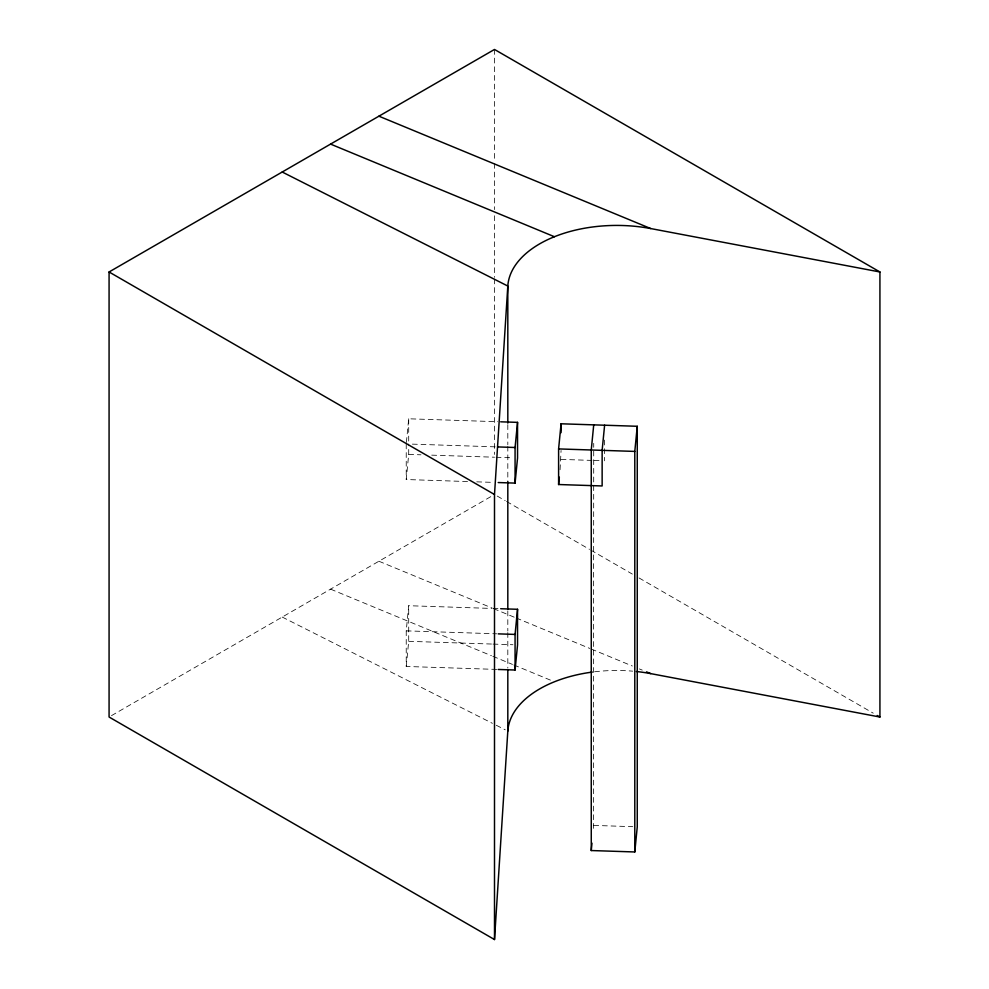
<?xml version="1.0" encoding="UTF-8"?>
<svg xmlns="http://www.w3.org/2000/svg" width="989" height="989" viewBox="0 0 989 989"><rect width="100%" height="100%" fill="white"/><g stroke="black" fill="none" stroke-linecap="round" stroke-linejoin="round"><path stroke-width="0.74" stroke-dasharray="4.95 3.71" d="M406.368 442.454L408.704 418.792L497.615 421.71M467.55 481.544L406.232 479.529L408.704 454.396L408.704 444.012M496.676 669.417L406.232 666.462L406.232 630.858L408.704 605.713L491.484 608.433M406.232 666.462L408.704 641.317L408.704 605.713M560.058 469.738L561.072 450.49M593.437 828.362L593.721 443.344M111.485 715.64L492.089 495.897M412.364 444.135L495.143 446.843M408.704 454.396L420.968 454.804M431.699 455.15L494.549 457.215M496.082 457.264L512.945 457.82M561.072 459.391L592.596 460.429M594.105 460.478L600.1 460.664M476.747 481.841L493.61 482.397M493.017 608.482L499.148 608.68M406.232 630.858L496.676 633.813M408.704 641.317L491.484 644.037M493.017 644.086L512.945 644.741M593.721 825.407L632.762 826.68M378.911 561.245L492.163 608.062M493.585 608.643L514.824 617.433M516.233 618.014L589.852 648.45M591.274 649.031L632.33 666.005M639.413 668.935L642.244 670.109M330.561 589.147L491.471 655.732M492.868 656.3L512.463 664.41M513.86 664.991L551.639 680.617M282.211 617.062L492.423 723.33M496.28 725.271L505.243 729.808M497.183 496.045L505.206 500.681M506.541 501.46L589.518 549.365M590.853 550.131L632.342 574.09M639.03 577.947L873.238 713.168M604.613 440.043L604.613 460.812M507.814 424.64L507.814 444.667M507.814 446.2L507.814 481.631M507.814 610.979L507.814 631.007M507.814 632.54L507.814 667.958M494.5 49.45L494.5 161.862M494.5 163.408L494.5 209.606M494.5 215.763L494.5 277.365M494.5 278.91L494.5 454.458M408.704 418.792L408.704 442.528M406.232 443.925L406.232 479.529M594.599 671.791A109.013 62.937 0 0 1 632.676 671.16"/><path stroke-width="1.48" d="M879.926 271.975L494.5 49.45L109.074 271.975L109.074 717.025L494.5 939.55L494.5 494.5L507.814 286.044A109.013 62.937 0 0 1 650.737 228.558L879.926 271.975L879.926 717.025L650.737 673.62A109.013 62.937 0 0 0 636.384 671.506M494.5 939.55L507.814 731.106L507.814 669.504M498.209 482.545L515.071 483.102L515.071 447.498L517.544 422.365L500.681 421.809M515.071 483.102L517.544 457.969L517.544 422.365M498.209 669.466L515.071 670.023L515.071 634.419L517.544 609.286L500.681 608.73M515.071 670.023L517.544 644.89L517.544 609.286M604.613 425.208L602.14 450.354L602.14 485.958L558.6 484.523L558.6 448.919L561.072 423.787L637.262 426.284L637.262 826.829L634.79 851.962L591.261 850.54L591.261 449.995L593.721 424.862M558.6 484.523L559.329 477.131M591.261 850.54L591.978 843.147M634.79 851.962L634.79 451.417L637.262 426.284M498.209 446.941L515.071 447.498M558.6 448.919L634.79 451.417M498.209 633.862L515.071 634.419M378.911 116.183L650.737 228.558M646.485 671.865L650.737 673.62M330.561 144.097L554.433 236.73M282.211 172.012L507.814 286.044L507.814 423.107M109.074 271.975L494.5 494.5M877.243 715.48L879.926 717.025M561.072 423.787L561.072 432.688M507.814 481.631L507.814 609.447M507.814 731.106A109.013 62.937 0 0 1 592.324 672.075"/></g></svg>
